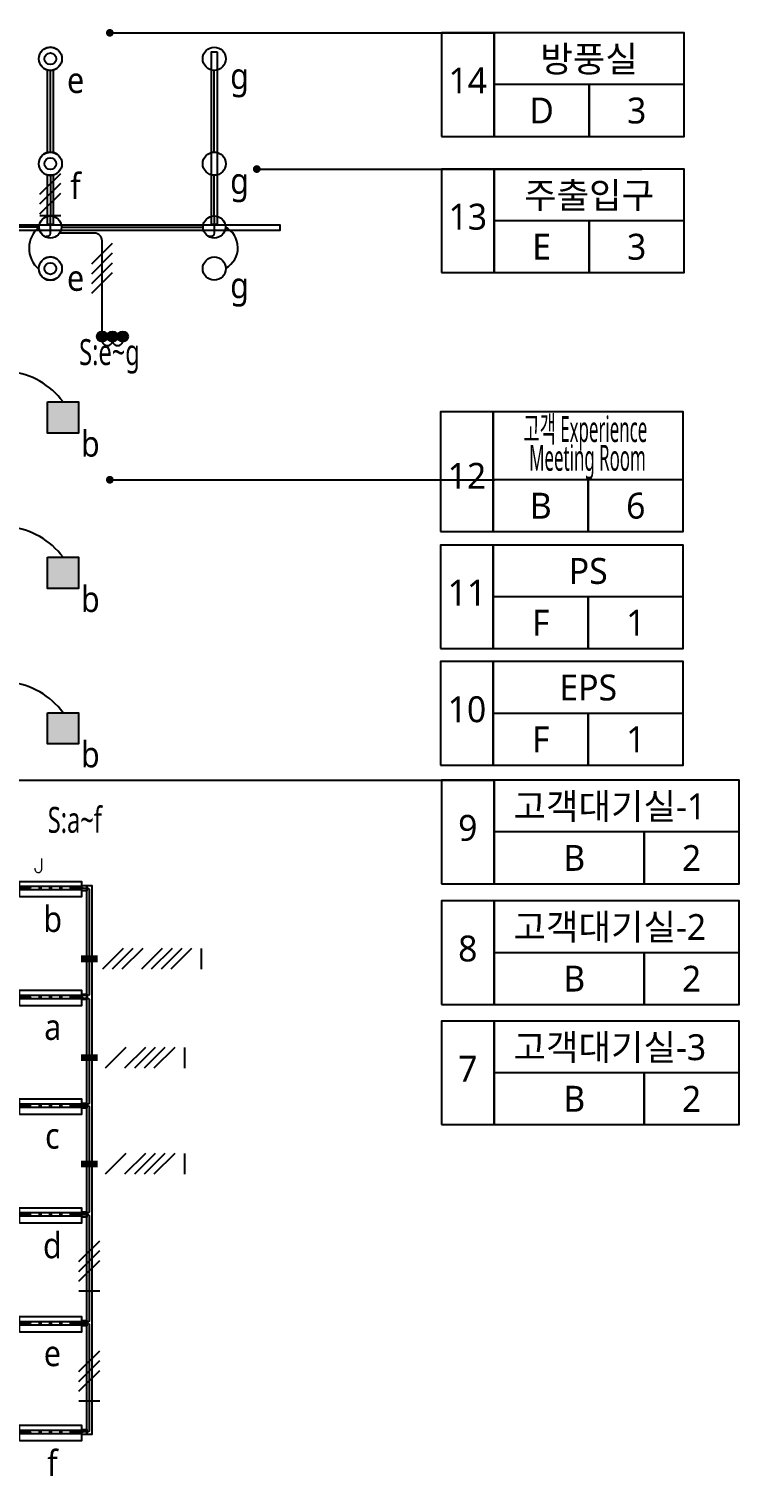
# Model space of a CAD drawing. Header units: millimetres. Extents: x -168200 to 504600, y -244718 to -125918.
# Drawn here: x 110847 to 124557, y -201419 to -173479 of the extents above; entities that cross this region are included whole.
import ezdxf
from ezdxf.enums import TextEntityAlignment as Align

# ---------------------------------------------------------------- set-up
doc = ezdxf.new("R2010")
doc.units = ezdxf.units.MM
doc.set_wipeout_variables(frame=1)
for name, color, linetype in [('-----20 공통심벌', 2, 'Continuous'), ('elec-box', 6, 'Continuous'), ('RACEWAY', 6, 'Continuous'), ('S', 4, 'Continuous'), ('sol254', 254, 'Continuous'), ('SYM', 3, 'Continuous'), ('TIT', 2, 'Continuous'), ('레이스웨이', 3, 'Continuous')]:
    doc.layers.add(name, color=color, linetype=linetype)
doc.styles.add('$0$스타일1', font='malgun.ttf')
doc.styles.add('arch', font='malgun.ttf')
doc.styles.add('GHS', font='malgun.ttf')
doc.styles.add('NA', font='malgun.ttf')
doc.styles.add('ROMANS', font='romans.shx', dxfattribs={"height": 2.5})
doc.dimstyles.new('DIM-QD 1', dxfattribs={"dimtxt": 3, "dimasz": 1.5, "dimexe": 1, "dimexo": 0, "dimgap": 1, "dimtad": 1, "dimdec": 3, "dimdsep": 46, "dimlunit": 6, "dimtxsty": '$0$스타일1', "dimblk1": 'ARCHTICK', "dimblk2": 'ARCHTICK', "dimsah": 1, "dimcen": 0, "dimclrd": 256, "dimclre": 256, "dimclrt": 3, "dimazin": 2, "dimtfac": 1, "dimtdec": 3, "dimtix": 1, "dimtmove": 2, "dimatfit": 3, "dimldrblk": 'ARCHTICK', "dimfxl": 1, "dimtolj": 1, "dimtzin": 0, "dimarcsym": 0})

# ---------------------------------------------------------------- blocks, each defined once
blk = doc.blocks.new('E18')
blk.add_wipeout([(0, -1.5), (0.57, -1.39), (1.06, -1.06), (1.39, -0.57), (1.5, 0), (1.39, 0.57), (1.06, 1.06), (0.57, 1.39), (0, 1.5), (-0.57, 1.39), (-1.06, 1.06), (-1.39, 0.57), (-1.5, 0), (-1.39, -0.57), (-1.06, -1.06), (-0.57, -1.39)]).dxf.layer = 'SYM'
at = {"layer": 'SYM', "style": 'ROMANS'}
blk.add_text('J', height=1.65, dxfattribs=at).set_placement((-0.69, -0.67))
blk = doc.blocks.new('EDL07')
blk.add_circle((0, 0), 150)
at = {"style": 'NA'}
blk.add_text('J', height=214, dxfattribs=at).set_placement((0, 0), align=Align.MIDDLE)
blk = doc.blocks.new('zw$F231')
at = {"layer": 'sol254'}
blk.add_hatch(color=256, dxfattribs=at).paths.add_polyline_path([(-300, 300), (-300, -300), (300, -300), (300, 300)])
at = {"layer": 'SYM'}
blk.add_lwpolyline([(-300, 300), (300, 300), (300, -300), (-300, -300)], close=True, dxfattribs=at)
blk = doc.blocks.new('C24')
at = {"layer": 'SYM', "linetype": 'Continuous'}
blk.add_lwpolyline([(-46, 143), (-88, 121), (-121, 88), (-143, 46), (-150, 0), (-143, -46), (-121, -88), (-88, -121), (-46, -143), (0, -150), (46, -143), (88, -121), (121, -88), (143, -46), (150, 0), (143, 46), (121, 88), (88, 121), (46, 143), (0, 150)], close=True, dxfattribs=at)
at = {"linetype": 'Continuous'}
blk.add_wipeout([(-46, 143), (-88, 121), (-121, 88), (-143, 46), (-150, 0), (-143, -46), (-121, -88), (-88, -121), (-46, -143), (0, -150), (46, -143), (88, -121), (121, -88), (143, -46), (150, 0), (143, 46), (121, 88), (88, 121), (46, 143), (0, 150)], dxfattribs=at).dxf.layer = 'SYM'
at = {"layer": 'SYM', "linetype": 'Continuous'}
for radius in [149, 75]:
    blk.add_circle((0, 0), radius, dxfattribs=at)
blk = doc.blocks.new('_ARCHTICK')
at = {"color": 0, "linetype": 'ByBlock', "const_width": 0.15}
blk.add_lwpolyline([(-0.5, -0.5), (0.5, 0.5)], dxfattribs=at)
blk = doc.blocks.new('zw$29C1')
blk.add_wipeout([(600, 150), (600, -150), (-600, -150), (-600, 150)]).dxf.layer = 'SYM'
at = {"layer": 'SYM'}
blk.add_lwpolyline([(600, 150), (600, -150), (-600, -150), (-600, 150)], close=True, dxfattribs=at)
blk = doc.blocks.new('레이스 웨이 등기구')
at = {"layer": 'S'}
for points in [[(113454, -190211), (113454, -190141), (114654, -190141), (114654, -190211), (113454, -190211)], [(113454, -190176), (113654, -190176)], [(114654, -190176), (114454, -190176)]]:
    blk.add_lwpolyline(points, dxfattribs=at)
blk = doc.blocks.new('A$Ccecb5d5e')
at = {"layer": '레이스웨이', "rotation": 180}
blk.add_blockref('zw$29C1', (-600, -150), dxfattribs=at)
at = {"layer": '레이스웨이'}
for centre in [(-1200, -130), (-1000, -130), (-800, -130), (-600, -130), (-400, -130), (-200, -130), (0, -130)]:
    blk.add_circle(centre, 15, dxfattribs=at)
blk.add_blockref('레이스 웨이 등기구', (-114654, 190046), dxfattribs=at)

msp = doc.modelspace()

# ---------------------------------------------------------------- hatches: boundary and pattern name
at = {"layer": 'SYM'}
for points in [[(112359.9, -179417.7, 1), (112159.9, -179417.7, 1)], [(112559.9, -179417.7, 1), (112359.9, -179417.7, 1)], [(112759.9, -179417.7, 1), (112559.9, -179417.7, 1)]]:
    msp.add_hatch(color=6, dxfattribs=at).paths.add_polyline_path(points)

# ---------------------------------------------------------------- linework, layer by layer
at = {"layer": 'elec-box', "color": 6}
msp.add_lwpolyline([(119810.7, -182183.7), (123480.9, -182183.7), (123480.9, -180872.1), (119810.7, -180872.1)], close=True, dxfattribs=at)
at = {"layer": 'RACEWAY'}
for points in [[(111315, -173921.3), (111315, -177251.7), (111205, -177251.7), (111205, -173921.3)], [(114480, -173921.3), (114480, -177251.7), (114370, -177251.7), (114370, -173921.3)], [(109145, -177262.3), (115689.4, -177262.3), (115689.4, -177372.3), (109145, -177372.3)], [(111962.5, -190117.7), (98555.2, -190117.7), (98555.2, -190017.7), (111962.5, -190017.7)], [(111962.5, -200617.7), (111962.5, -190017.7), (112062.5, -190017.7), (112062.5, -200617.7)], [(111962.5, -192217.7), (98555.2, -192217.7), (98555.2, -192117.7), (111962.5, -192117.7)], [(111962.5, -194317.7), (86162.5, -194317.7), (86162.5, -194217.7), (111962.5, -194217.7)], [(111962.5, -196417.7), (86162.5, -196417.7), (86162.5, -196317.7), (111962.5, -196317.7)], [(111962.5, -198517.7), (86162.5, -198517.7), (86162.5, -198417.7), (111962.5, -198417.7)], [(111962.5, -200617.7), (86162.5, -200617.7), (86162.5, -200517.7), (111962.5, -200517.7)]]:
    msp.add_lwpolyline(points, close=True, dxfattribs=at)
at = {"layer": 'S'}
for p, q in [((111260, -175856.5), (111260, -174278.9)), ((114425, -175856.5), (114425, -174280.2)), ((111260, -176303.9), (111260, -177086.8))]:
    msp.add_line(p, q, dxfattribs=at)
for points in [[(114422.5, -177086.8), (114425, -176305.2)], [(111476, -177302.8), (114209, -177302.8)]]:
    msp.add_lwpolyline(points, dxfattribs=at)
for points in [[(111044, -177302.8), (109302.5, -177302.8, 0.4142136), (109152.5, -177452.8), (109152.5, -178919.5)], [(112259.9, -179317.7), (112259.9, -177571.4, 0.4142136), (112109.9, -177421.4), (111440.5, -177421.4)]]:
    msp.add_lwpolyline(points, format="xyb", dxfattribs=at)
for centre in [(111662.5, -190067.7), (111862.5, -190067.7)]:
    msp.add_circle(centre, 15, dxfattribs=at)
for centre, radius, start, end in [((111373.9, -177711.9), 525.5, 128.8839, 230.06146), ((114430, -177701.2), 450.8, 298.98144, 62.09883), ((110335.4, -181540.5), 1451.9, 36.33732, 132.15706), ((110335.4, -184540.5), 1451.9, 36.33732, 132.15706), ((110335.4, -187540.5), 1451.9, 36.33732, 132.15706)]:
    msp.add_arc(centre, radius, start, end, dxfattribs=at)
at = {"layer": 'SYM', "color": 6}
for points in [[(111849.2, -191432.3, 130.7, 130.7, 0), (112175.8, -191432.3, 0, 0, 0), (114264.5, -191432.3, 0, 0, 0)], [(111849.2, -193342.2, 130.7, 130.7, 0), (112175.8, -193342.2, 0, 0, 0), (113938.9, -193342.2, 0, 0, 0)], [(111849.2, -195393.2, 130.7, 130.7, 0), (112175.8, -195393.2, 0, 0, 0), (113938.9, -195393.2, 0, 0, 0)]]:
    msp.add_lwpolyline(points, format="xyseb", dxfattribs=at)
at = {"layer": 'SYM', "linetype": 'Continuous'}
for centre in [(114425, -174055.2), (114425, -176080.2), (114425, -178105.2)]:
    msp.add_circle(centre, 223.7, dxfattribs=at)
at = {"layer": 'SYM'}
for centre in [(112259.9, -179417.7), (112459.9, -179417.7), (112659.9, -179417.7)]:
    msp.add_circle(centre, 100, dxfattribs=at)
at = {"layer": 'SYM', "color": 4}
for centre in [(112359.9, -179489.9), (112559.9, -179489.9)]:
    msp.add_arc(centre, 103.8, 195.5714, 344.4286, dxfattribs=at)
at = {"layer": 'TIT', "color": 6}
for p, q in [((111060, -176858.2), (111460, -176458.2)), ((111060, -177046.7), (111460, -176646.7)), ((111060, -177082.6), (111460, -177082.6)), ((112059.9, -178015.6), (112459.9, -177615.6)), ((112059.9, -178204.1), (112459.9, -177804.1)), ((112059.9, -178392.7), (112459.9, -177992.7)), ((112059.9, -178581.3), (112459.9, -178181.3)), ((112665.9, -191232.3), (112265.9, -191632.3)), ((112854.5, -191232.3), (112454.5, -191632.3)), ((113043, -191232.3), (112643, -191632.3)), ((113420.2, -191232.3), (113020.2, -191632.3)), ((113608.7, -191232.3), (113208.7, -191632.3)), ((113797.3, -191232.3), (113397.3, -191632.3)), ((113985.8, -191232.3), (113585.8, -191632.3)), ((114174.4, -191232.3), (114174.4, -191632.3)), ((112717.5, -193142.2), (112317.5, -193542.2)), ((113094.6, -193142.2), (112694.6, -193542.2)), ((113283.2, -193142.2), (112883.2, -193542.2)), ((113471.7, -193142.2), (113071.7, -193542.2)), ((113660.3, -193142.2), (113260.3, -193542.2)), ((113848.8, -193142.2), (113848.8, -193542.2)), ((112717.5, -195193.2), (112317.5, -195593.2)), ((113094.6, -195193.2), (112694.6, -195593.2)), ((113283.2, -195193.2), (112883.2, -195593.2)), ((113471.7, -195193.2), (113071.7, -195593.2)), ((113660.3, -195193.2), (113260.3, -195593.2)), ((113848.8, -195193.2), (113848.8, -195593.2)), ((111812.5, -197278.2), (112212.5, -196878.2)), ((111812.5, -197466.8), (112212.5, -197066.8)), ((111812.5, -197655.3), (112212.5, -197255.3)), ((111812.5, -197843.9), (112212.5, -197843.9)), ((111812.5, -199401.8), (112212.5, -199001.8)), ((111812.5, -199590.3), (112212.5, -199190.3)), ((111812.5, -199778.9), (112212.5, -199378.9)), ((111812.5, -199967.5), (112212.5, -199967.5))]:
    msp.add_line(p, q, dxfattribs=at)

# ---------------------------------------------------------------- block references
at = {"layer": '-----20 공통심벌', "xscale": 1.440000000223517, "yscale": 1.440000000223517, "zscale": 1.440000000223517}
for p in [(111260, -177302.8), (114425, -177302.8)]:
    msp.add_blockref('EDL07', p, dxfattribs=at)
at = {"layer": 'SYM'}
for p in [(111505, -180980.2), (111505, -183980.2), (111505, -186980.2)]:
    msp.add_blockref('zw$F231', p, dxfattribs=at)

# ---------------------------------------------------------------- texts
at = {"layer": 'elec-box', "color": 3, "style": 'GHS'}
for s, p in [('14', (119319.4, -174473.7)), ('13', (119319.4, -177103.7)), ('12', (119303.2, -182103.7)), ('11', (119303.2, -184363.7)), ('10', (119303.2, -186613.7)), ('9', (119319.4, -188903.7)), ('8', (119319.4, -191233.7)), ('7', (119319.4, -193553.7))]:
    msp.add_text(s, height=500, dxfattribs=at).set_placement(p, align=Align.MIDDLE)
at = {"layer": 'elec-box', "color": 3, "style": 'GHS', "width": 0.5}
msp.add_text('고객 Experience ', height=500, dxfattribs=at).set_placement((121630.9, -181256.8), align=Align.MIDDLE)
at = {"layer": 'SYM', "style": 'arch'}
for s, width, p in [('g', 0.9, (114912.1, -174468.8)), ('f', 0.9, (111747.1, -176493.8)), ('g', 0.9, (114912.1, -176493.8)), ('g', 0.9, (114911.9, -178509.1)), ('S:e~g', 0.7, (112401.5, -179798)), ('b', 0.9, (112032.8, -181473.4)), ('b', 0.9, (112032.8, -184473.4)), ('b', 0.9, (112032.8, -187473.4)), ('S:a~f', 0.7, (111732.9, -188736)), ('b', 0.9, (111306.1, -190651.3)), ('a', 0.9, (111306.1, -192751.3)), ('c', 0.9, (111299, -194851.3)), ('d', 0.9, (111299, -196951.3)), ('e', 0.9, (111299, -199051.3)), ('f', 0.9, (111299, -201151.3))]:
    msp.add_text(s, height=500, dxfattribs=dict(at, width=width)).set_placement(p, align=Align.MIDDLE)

# ---------------------------------------------------------------- wipeouts: each hides what was drawn before it
at = {"color": 6}
for points in [[(119827, -173553.7), (123497.1, -173553.7), (123497.1, -174553.7), (119827, -174553.7)], [(119827, -176183.7), (123497.1, -176183.7), (123497.1, -177183.7), (119827, -177183.7)], [(119810.7, -183443.7), (123480.9, -183443.7), (123480.9, -184443.7), (119810.7, -184443.7)], [(119810.7, -185693.7), (123480.9, -185693.7), (123480.9, -186693.7), (119810.7, -186693.7)], [(119827, -187983.7), (124557.1, -187983.7), (124557.1, -188983.7), (119827, -188983.7)], [(119827, -190313.7), (124557.1, -190313.7), (124557.1, -191313.7), (119827, -191313.7)], [(119827, -192633.7), (124557.1, -192633.7), (124557.1, -193633.7), (119827, -193633.7)]]:
    msp.add_wipeout(points, dxfattribs=at).dxf.layer = 'elec-box'

# ---------------------------------------------------------------- next in the draw order: linework, layer by layer
at = {"layer": 'elec-box', "color": 6}
for points in [[(119827, -174553.7), (123497.1, -174553.7), (123497.1, -173553.7), (119827, -173553.7)], [(119827, -177183.7), (123497.1, -177183.7), (123497.1, -176183.7), (119827, -176183.7)], [(119810.7, -184443.7), (123480.9, -184443.7), (123480.9, -183443.7), (119810.7, -183443.7)], [(119810.7, -186693.7), (123480.9, -186693.7), (123480.9, -185693.7), (119810.7, -185693.7)], [(119827, -188983.7), (124557.1, -188983.7), (124557.1, -187983.7), (119827, -187983.7)], [(119827, -191313.7), (124557.1, -191313.7), (124557.1, -190313.7), (119827, -190313.7)], [(119827, -193633.7), (124557.1, -193633.7), (124557.1, -192633.7), (119827, -192633.7)]]:
    msp.add_lwpolyline(points, close=True, dxfattribs=at)

# ---------------------------------------------------------------- next in the draw order: block references
for p in [(111862.5, -192037.8), (111862.5, -194137.8), (111862.5, -196237.8), (111862.5, -198337.8), (111862.5, -200437.8)]:
    msp.add_blockref('A$Ccecb5d5e', p)
at = {"layer": 'RACEWAY', "xscale": 1.5, "yscale": 1.5, "zscale": 1.5}
for p in [(111260, -174055.2), (111260, -176080.2), (111260, -178105.2)]:
    msp.add_blockref('C24', p, dxfattribs=at)
at = {"layer": 'SYM', "xscale": 171.4285714273867, "yscale": 171.4285714273867, "zscale": 171.4285714273867}
msp.add_blockref('E18', (111062.5, -189660.6), dxfattribs=at)

# ---------------------------------------------------------------- next in the draw order: texts
at = {"layer": 'elec-box', "color": 3, "style": 'GHS'}
for s, p in [('방풍실', (121662, -174053.7)), ('주출입구', (121662, -176683.7)), ('PS', (121645.8, -183943.7)), ('EPS', (121645.8, -186193.7)), ('고객대기실-1', (122062, -188483.7)), ('고객대기실-2', (122062, -190813.7)), ('고객대기실-3', (122062, -193133.7))]:
    msp.add_text(s, height=500, dxfattribs=at).set_placement(p, align=Align.MIDDLE)

# ---------------------------------------------------------------- next in the draw order: leaders
at = {"layer": 'elec-box'}
for points in [[(112408.5, -173553.7), (119810.7, -173553.7), (119843.2, -173553.7)], [(115245.5, -176183.7), (122647.7, -176183.7), (122680.1, -176183.7)], [(101668.5, -187983.7), (119810.7, -187983.7), (119843.2, -187983.7)]]:
    msp.add_leader(points, dimstyle='DIM-QD 1', override={"dimscale": 100, "dimasz": 1.5, "dimtad": 0, "dimclrd": 6, "dimldrblk": 'DOT'}, dxfattribs=at)

# ---------------------------------------------------------------- next in the draw order: wipeouts: each hides what was drawn before it
at = {"color": 6}
msp.add_wipeout([(119810.7, -182183.7), (121645.8, -182183.7), (121645.8, -183183.7), (119810.7, -183183.7)], dxfattribs=at).dxf.layer = 'elec-box'

# ---------------------------------------------------------------- next in the draw order: linework, layer by layer
at = {"layer": 'elec-box', "color": 6}
for points in [[(118795.6, -183183.7), (119810.7, -183183.7), (119810.7, -180872.1), (118795.6, -180872.1)], [(119810.7, -183183.7), (121645.8, -183183.7), (121645.8, -182183.7), (119810.7, -182183.7)]]:
    msp.add_lwpolyline(points, close=True, dxfattribs=at)
at = {"layer": 'S'}
msp.add_line((111260, -175856.5), (111260, -174278.9), dxfattribs=at)
for points in [[(111862.6, -192194.3), (111982.5, -192194.3, -0.4142136), (112012.5, -192224.3), (112012.5, -194211.8, -0.4142136), (111982.5, -194241.8), (111862.6, -194241.8)], [(111877.2, -194271), (111982.5, -194271, -0.4142136), (112012.5, -194301), (112012.5, -196311.8, -0.4142136), (111982.5, -196341.8), (111862.6, -196341.8)], [(111862.6, -196371), (111982.5, -196371, -0.4142136), (112012.5, -196401), (112012.5, -198411.8, -0.4142136), (111982.5, -198441.8), (111862.6, -198441.8)], [(111877.2, -198471), (111982.5, -198471, -0.4142136), (112012.5, -198501), (112012.5, -200538.5, -0.4142136), (111982.5, -200568.5), (111862.6, -200568.5)]]:
    msp.add_lwpolyline(points, format="xyb", dxfattribs=at)
for centre in [(110862.5, -190067.7), (111062.5, -190067.7), (111262.5, -190067.7), (111462.5, -190067.7)]:
    msp.add_circle(centre, 15, dxfattribs=at)
at = {"layer": 'TIT', "color": 6}
msp.add_line((111060, -176669.6), (111460, -176269.6), dxfattribs=at)

# ---------------------------------------------------------------- next in the draw order: texts
at = {"layer": 'elec-box', "color": 3, "style": 'GHS'}
msp.add_text('B', height=500, dxfattribs=at).set_placement((120728.3, -182683.7), align=Align.MIDDLE)
at = {"layer": 'SYM', "style": 'arch', "width": 0.9}
for p in [(111747.1, -174468.8), (111747.1, -178288.8)]:
    msp.add_text('e', height=500, dxfattribs=at).set_placement(p, align=Align.MIDDLE)

# ---------------------------------------------------------------- next in the draw order: leaders
at = {"layer": 'elec-box'}
msp.add_leader([(112408.5, -182183.7), (119810.7, -182183.7), (119843.2, -182183.7)], dimstyle='DIM-QD 1', override={"dimscale": 100, "dimasz": 1.5, "dimtad": 0, "dimclrd": 6, "dimldrblk": 'DOT'}, dxfattribs=at)

# ---------------------------------------------------------------- next in the draw order: wipeouts: each hides what was drawn before it
at = {"color": 6}
for points in [[(119827, -174553.7), (121662, -174553.7), (121662, -175553.7), (119827, -175553.7)], [(119827, -177183.7), (121662, -177183.7), (121662, -178183.7), (119827, -178183.7)], [(119810.7, -184443.7), (121645.8, -184443.7), (121645.8, -185443.7), (119810.7, -185443.7)], [(119810.7, -186693.7), (121645.8, -186693.7), (121645.8, -187693.7), (119810.7, -187693.7)], [(119827, -188983.7), (122722, -188983.7), (122722, -189983.7), (119827, -189983.7)], [(119827, -191313.7), (122722, -191313.7), (122722, -192313.7), (119827, -192313.7)], [(119827, -193633.7), (122722, -193633.7), (122722, -194633.7), (119827, -194633.7)]]:
    msp.add_wipeout(points, dxfattribs=at).dxf.layer = 'elec-box'

# ---------------------------------------------------------------- next in the draw order: linework, layer by layer
at = {"layer": 'elec-box', "color": 6}
for points in [[(118811.9, -175553.7), (119827, -175553.7), (119827, -173553.7), (118811.9, -173553.7)], [(119827, -175553.7), (121662, -175553.7), (121662, -174553.7), (119827, -174553.7)], [(118811.9, -178183.7), (119827, -178183.7), (119827, -176183.7), (118811.9, -176183.7)], [(119827, -178183.7), (121662, -178183.7), (121662, -177183.7), (119827, -177183.7)], [(118795.6, -185443.7), (119810.7, -185443.7), (119810.7, -183443.7), (118795.6, -183443.7)], [(119810.7, -185443.7), (121645.8, -185443.7), (121645.8, -184443.7), (119810.7, -184443.7)], [(118795.6, -187693.7), (119810.7, -187693.7), (119810.7, -185693.7), (118795.6, -185693.7)], [(119810.7, -187693.7), (121645.8, -187693.7), (121645.8, -186693.7), (119810.7, -186693.7)], [(118811.9, -189983.7), (119827, -189983.7), (119827, -187983.7), (118811.9, -187983.7)], [(119827, -189983.7), (122722, -189983.7), (122722, -188983.7), (119827, -188983.7)], [(118811.9, -192313.7), (119827, -192313.7), (119827, -190313.7), (118811.9, -190313.7)], [(119827, -192313.7), (122722, -192313.7), (122722, -191313.7), (119827, -191313.7)], [(118811.9, -194633.7), (119827, -194633.7), (119827, -192633.7), (118811.9, -192633.7)], [(119827, -194633.7), (122722, -194633.7), (122722, -193633.7), (119827, -193633.7)]]:
    msp.add_lwpolyline(points, close=True, dxfattribs=at)

# ---------------------------------------------------------------- next in the draw order: block references
msp.add_blockref('A$Ccecb5d5e', (111862.5, -189937.8))

# ---------------------------------------------------------------- next in the draw order: texts
at = {"layer": 'elec-box', "color": 3, "style": 'GHS'}
for s, p in [('D', (120744.5, -175053.7)), ('E', (120744.5, -177683.7)), ('F', (120728.3, -184943.7)), ('F', (120728.3, -187193.7)), ('B', (121374.5, -189483.7)), ('B', (121374.5, -191813.7)), ('B', (121374.5, -194133.7))]:
    msp.add_text(s, height=500, dxfattribs=at).set_placement(p, align=Align.MIDDLE)

# ---------------------------------------------------------------- next in the draw order: wipeouts: each hides what was drawn before it
at = {"color": 6}
msp.add_wipeout([(121645.8, -182183.7), (123480.9, -182183.7), (123480.9, -183183.7), (121645.8, -183183.7)], dxfattribs=at).dxf.layer = 'elec-box'

# ---------------------------------------------------------------- next in the draw order: linework, layer by layer
at = {"layer": 'elec-box', "color": 6}
msp.add_lwpolyline([(121645.8, -183183.7), (123480.9, -183183.7), (123480.9, -182183.7), (121645.8, -182183.7)], close=True, dxfattribs=at)
at = {"layer": 'S'}
msp.add_lwpolyline([(111877.2, -190071), (111982.5, -190071, -0.4142136), (112012.5, -190101), (112012.5, -192111.8, -0.4142136), (111982.5, -192141.8), (111862.6, -192141.8)], format="xyb", dxfattribs=at)

# ---------------------------------------------------------------- next in the draw order: texts
at = {"layer": 'elec-box', "color": 3, "style": 'GHS', "width": 0.5}
msp.add_text('Meeting Room', height=500, dxfattribs=at).set_placement((121630.9, -181835.4), align=Align.MIDDLE)
at = {"layer": 'elec-box', "color": 3, "style": 'GHS'}
msp.add_text('6', height=500, dxfattribs=at).set_placement((122563.4, -182683.7), align=Align.MIDDLE)

# ---------------------------------------------------------------- next in the draw order: wipeouts: each hides what was drawn before it
at = {"color": 6}
for points in [[(121662, -174553.7), (123497.1, -174553.7), (123497.1, -175553.7), (121662, -175553.7)], [(121662, -177183.7), (123497.1, -177183.7), (123497.1, -178183.7), (121662, -178183.7)], [(121645.8, -184443.7), (123480.9, -184443.7), (123480.9, -185443.7), (121645.8, -185443.7)], [(121645.8, -186693.7), (123480.9, -186693.7), (123480.9, -187693.7), (121645.8, -187693.7)], [(122722, -188983.7), (124557.1, -188983.7), (124557.1, -189983.7), (122722, -189983.7)], [(122722, -191313.7), (124557.1, -191313.7), (124557.1, -192313.7), (122722, -192313.7)], [(122722, -193633.7), (124557.1, -193633.7), (124557.1, -194633.7), (122722, -194633.7)]]:
    msp.add_wipeout(points, dxfattribs=at).dxf.layer = 'elec-box'

# ---------------------------------------------------------------- next in the draw order: linework, layer by layer
at = {"layer": 'elec-box', "color": 6}
for points in [[(121662, -175553.7), (123497.1, -175553.7), (123497.1, -174553.7), (121662, -174553.7)], [(121662, -178183.7), (123497.1, -178183.7), (123497.1, -177183.7), (121662, -177183.7)], [(121645.8, -185443.7), (123480.9, -185443.7), (123480.9, -184443.7), (121645.8, -184443.7)], [(121645.8, -187693.7), (123480.9, -187693.7), (123480.9, -186693.7), (121645.8, -186693.7)], [(122722, -189983.7), (124557.1, -189983.7), (124557.1, -188983.7), (122722, -188983.7)], [(122722, -192313.7), (124557.1, -192313.7), (124557.1, -191313.7), (122722, -191313.7)], [(122722, -194633.7), (124557.1, -194633.7), (124557.1, -193633.7), (122722, -193633.7)]]:
    msp.add_lwpolyline(points, close=True, dxfattribs=at)

# ---------------------------------------------------------------- next in the draw order: texts
at = {"layer": 'elec-box', "color": 3, "style": 'GHS'}
for s, p in [('3', (122579.6, -175053.7)), ('3', (122579.6, -177683.7)), ('1', (122563.4, -184943.7)), ('1', (122563.4, -187193.7)), ('2', (123639.6, -189483.7)), ('2', (123639.6, -191813.7)), ('2', (123639.6, -194133.7))]:
    msp.add_text(s, height=500, dxfattribs=at).set_placement(p, align=Align.MIDDLE)

doc.saveas('drawing.dxf')
